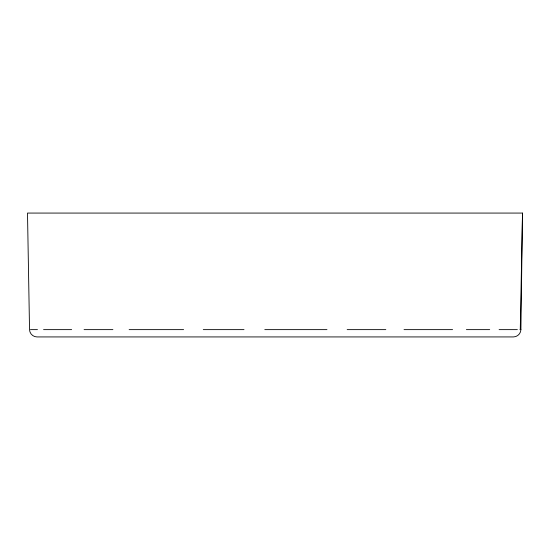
<?xml version="1.0" encoding="UTF-8"?>
<svg xmlns="http://www.w3.org/2000/svg" width="550" height="550" viewBox="0 0 550 550"><rect width="100%" height="100%" fill="white"/><g stroke="black" fill="none" stroke-linecap="round" stroke-linejoin="round"><path stroke-width="0.82" d="M520.898 329.629L522.5 213.07L27.5 213.07L29.535 329.629C29.583 333.554 33.034 336.951 36.967 336.93L513.473 336.93C517.399 336.951 520.857 333.554 520.898 329.629L520.018 329.629M520.279 329.629L522.5 213.07M30.422 329.629L37.462 329.629M43.567 329.629L71.665 329.629M84.067 329.629L112.901 329.629M129.126 329.629L183.611 329.629M203.273 329.629L244.014 329.629M264.791 329.629L326.975 329.629M347.16 329.629L385.825 329.629M404.03 329.629L452.588 329.629M466.366 329.629L489.699 329.629M499.091 329.629L517.364 329.629"/></g></svg>
